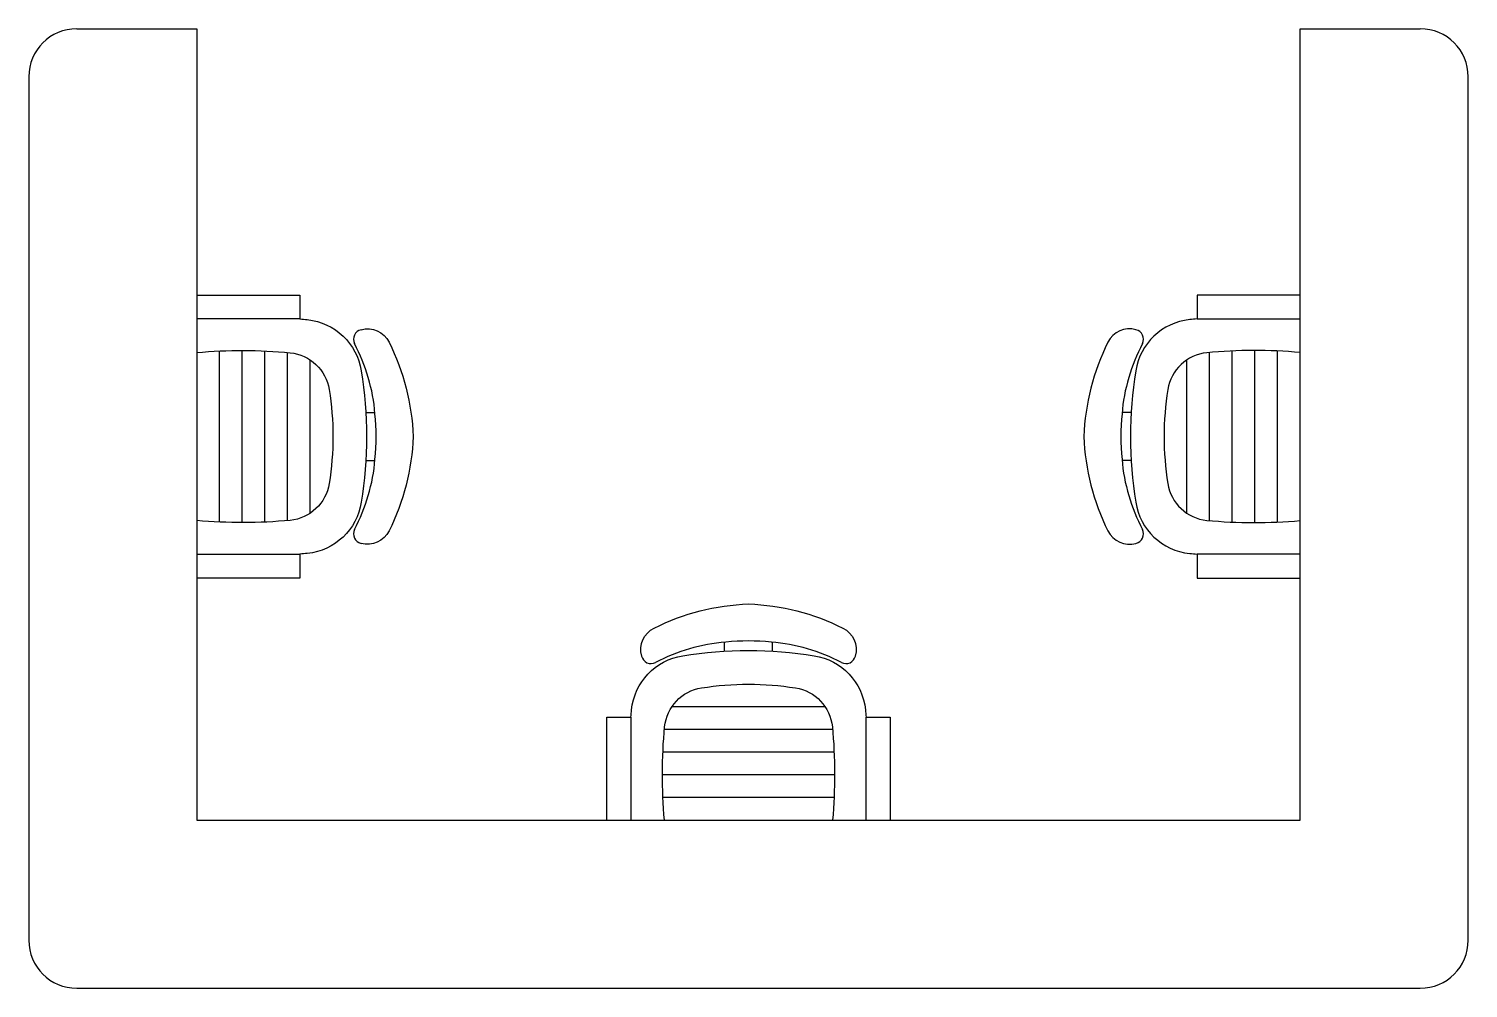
# Model space of a CAD drawing. Header units: millimetres. Extents: x -780.92 to -777.92, y 2688.22 to 2690.22.
import ezdxf

# ---------------------------------------------------------------- set-up
doc = ezdxf.new("R2010")
doc.units = ezdxf.units.MM
doc.header["$LTSCALE"] = 10
doc.layers.add('Móveis_cadeiras', color=2, linetype='Continuous')
doc.layers.add('Móveis_estações', color=2, linetype='Continuous')

msp = doc.modelspace()

# ---------------------------------------------------------------- linework, layer by layer
at = {"layer": 'Móveis_cadeiras', "color": 1}
for p, q in [((-780.5276, 2689.1966), (-780.5276, 2689.5531)), ((-780.4803, 2689.1955), (-780.4803, 2689.5542)), ((-780.433, 2689.1965), (-780.433, 2689.5532)), ((-780.3857, 2689.1996), (-780.3857, 2689.5501)), ((-780.3384, 2689.2151), (-780.3384, 2689.5346)), ((-778.5115, 2689.2151), (-778.5115, 2689.5346)), ((-778.4642, 2689.1996), (-778.4642, 2689.5501)), ((-778.4169, 2689.1965), (-778.4169, 2689.5532)), ((-778.3696, 2689.1955), (-778.3696, 2689.5542)), ((-778.3223, 2689.1966), (-778.3223, 2689.5531)), ((-779.2652, 2688.8114), (-779.5847, 2688.8114)), ((-779.2497, 2688.7641), (-779.6002, 2688.7641)), ((-779.2466, 2688.7168), (-779.6033, 2688.7168)), ((-779.2456, 2688.6695), (-779.6043, 2688.6695)), ((-779.2467, 2688.6222), (-779.6032, 2688.6222))]:
    msp.add_line(p, q, dxfattribs=at)
at = {"layer": 'Móveis_cadeiras'}
for p, q in [((-780.2224, 2689.4249), (-780.2034, 2689.4249)), ((-778.6275, 2689.4249), (-778.6465, 2689.4249)), ((-780.2224, 2689.3249), (-780.2034, 2689.3249)), ((-778.6275, 2689.3249), (-778.6465, 2689.3249)), ((-779.4749, 2688.9274), (-779.4749, 2688.9464)), ((-779.3749, 2688.9274), (-779.3749, 2688.9464))]:
    msp.add_line(p, q, dxfattribs=at)
for points in [[(-780.5749, 2689.6699), (-780.3598, 2689.6699), (-780.3598, 2689.6199), (-780.5749, 2689.6199)], [(-778.2749, 2689.6699), (-778.4901, 2689.6699), (-778.4901, 2689.6199), (-778.2749, 2689.6199)], [(-780.5749, 2689.1299), (-780.3598, 2689.1299), (-780.3598, 2689.0799), (-780.5749, 2689.0799)], [(-778.2749, 2689.1299), (-778.4901, 2689.1299), (-778.4901, 2689.0799), (-778.2749, 2689.0799)], [(-779.7199, 2688.5749), (-779.7199, 2688.79), (-779.6699, 2688.79), (-779.6699, 2688.5749)], [(-779.1799, 2688.5749), (-779.1799, 2688.79), (-779.1299, 2688.79), (-779.1299, 2688.5749)]]:
    msp.add_lwpolyline(points, dxfattribs=at)
for points in [[(-780.3598, 2689.6199, -0.002688), (-780.3445, 2689.6185, -0.340817), (-780.2319, 2689.5118, -0.07931), (-780.2319, 2689.2379, -0.340817)], [(-780.2325, 2689.5976, -0.35992), (-780.1741, 2689.5715, -0.10805), (-780.124, 2689.3749, -0.10805), (-780.1741, 2689.1782, -0.35992), (-780.2325, 2689.1522)], [(-778.6174, 2689.5976, 0.35992), (-778.6758, 2689.5715, 0.10805), (-778.7259, 2689.3749, 0.10805), (-778.6758, 2689.1782, 0.35992), (-778.6174, 2689.1522)], [(-778.4901, 2689.6199, 0.002688), (-778.5054, 2689.6185, 0.340817), (-778.618, 2689.5118, 0.07931), (-778.618, 2689.2379, 0.340817)], [(-780.5749, 2689.55, -0.045416), (-780.38, 2689.5496, -0.340817), (-780.2989, 2689.4728, -0.079866), (-780.2989, 2689.2769, -0.340817), (-780.38, 2689.2001, -0.045416), (-780.5749, 2689.1998, -0.045416)], [(-778.2749, 2689.55, 0.045416), (-778.4699, 2689.5496, 0.340817), (-778.551, 2689.4728, 0.079866), (-778.551, 2689.2769, 0.340817), (-778.4699, 2689.2001, 0.045416), (-778.2749, 2689.1998, 0.045416)], [(-780.2319, 2689.2379, -0.340817), (-780.3445, 2689.1312, -0.002688), (-780.3598, 2689.1299, -0.328643)], [(-778.618, 2689.2379, 0.340817), (-778.5054, 2689.1312, 0.002688), (-778.4901, 2689.1299, 0.328643)], [(-779.6476, 2688.9173, -0.35992), (-779.6216, 2688.9757, -0.10805), (-779.4249, 2689.0258, -0.10805), (-779.2283, 2688.9757, -0.35992), (-779.2023, 2688.9173)], [(-779.6699, 2688.79, -0.002688), (-779.6686, 2688.8053, -0.340817), (-779.5619, 2688.9179, -0.07931), (-779.288, 2688.9179, -0.340817)], [(-779.288, 2688.9179, -0.340817), (-779.1813, 2688.8053, -0.002688), (-779.1799, 2688.79, -0.328643)], [(-779.6001, 2688.5749, -0.045416), (-779.5997, 2688.7699, -0.340817), (-779.5229, 2688.8509, -0.079866), (-779.327, 2688.8509, -0.340817), (-779.2502, 2688.7699, -0.045416), (-779.2498, 2688.5749, -0.045416)]]:
    msp.add_lwpolyline(points, format="xyb", dxfattribs=at)
for centre, radius, start, end in [((-780.2282, 2689.578), 0.02, 102.3844, 207.7352), ((-778.6217, 2689.578), 0.02, 332.2648, 77.6156), ((-780.5839, 2689.391), 0.3818, 4.7148, 27.7352), ((-778.266, 2689.391), 0.3818, 152.2648, 175.2852), ((-780.6963, 2689.3749), 0.4952, 354.4899, 5.5101), ((-778.1536, 2689.3749), 0.4952, 174.4899, 185.5101), ((-780.5839, 2689.3587), 0.3818, 332.2648, 355.2852), ((-778.266, 2689.3587), 0.3818, 184.7148, 207.7352), ((-780.2282, 2689.1717), 0.02, 152.2648, 257.6156), ((-778.6217, 2689.1717), 0.02, 282.3844, 27.7352), ((-779.4411, 2688.5659), 0.3818, 94.7148, 117.7352), ((-779.4249, 2688.4535), 0.4952, 84.4899, 95.5101), ((-779.4088, 2688.5659), 0.3818, 62.2648, 85.2852), ((-779.6281, 2688.9216), 0.02, 192.3844, 297.7352), ((-779.2218, 2688.9216), 0.02, 242.2648, 347.6156)]:
    msp.add_arc(centre, radius, start, end, dxfattribs=at)
at = {"layer": 'Móveis_estações'}
for p, q in [((-780.8249, 2690.2249), (-780.5749, 2690.2249)), ((-780.5749, 2690.2249), (-780.5749, 2688.5749)), ((-778.2749, 2688.5749), (-778.2749, 2690.2249)), ((-778.2749, 2690.2249), (-778.0249, 2690.2249)), ((-780.9249, 2690.1249), (-780.9249, 2688.3249)), ((-777.9249, 2688.3249), (-777.9249, 2690.1249)), ((-780.5749, 2688.5749), (-778.2749, 2688.5749)), ((-780.8249, 2688.2249), (-778.0249, 2688.2249))]:
    msp.add_line(p, q, dxfattribs=at)
for centre, start, end in [((-780.8249, 2690.1249), 90, 180), ((-778.0249, 2690.1249), 0, 90), ((-780.8249, 2688.3249), 180, 270), ((-778.0249, 2688.3249), 270, 0)]:
    msp.add_arc(centre, 0.1, start, end, dxfattribs=at)

doc.saveas('drawing.dxf')
